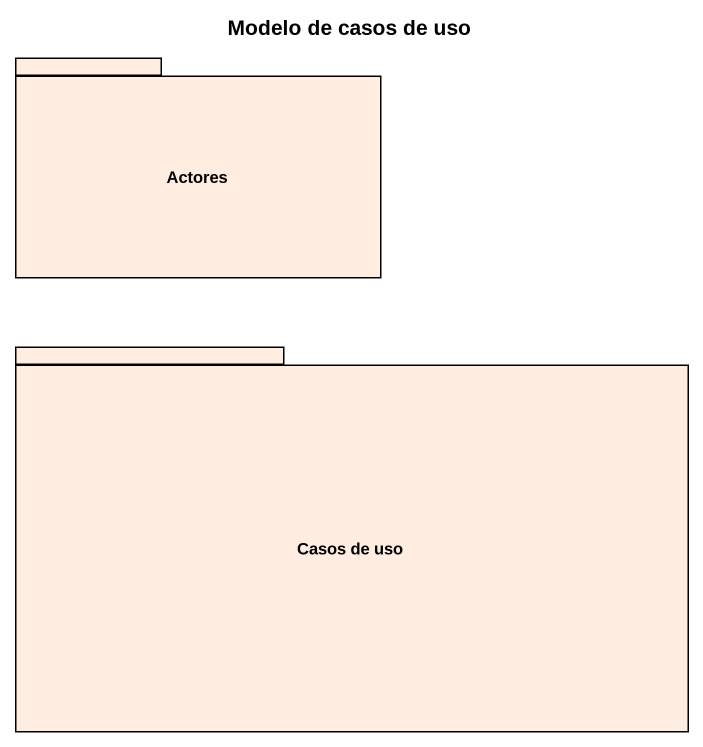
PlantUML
@startuml
title Modelo de casos de uso
package Actores #FFEDE1 {
}
package "Casos de uso" as Casos_de_uso #FFEDE1 {
}
@enduml
